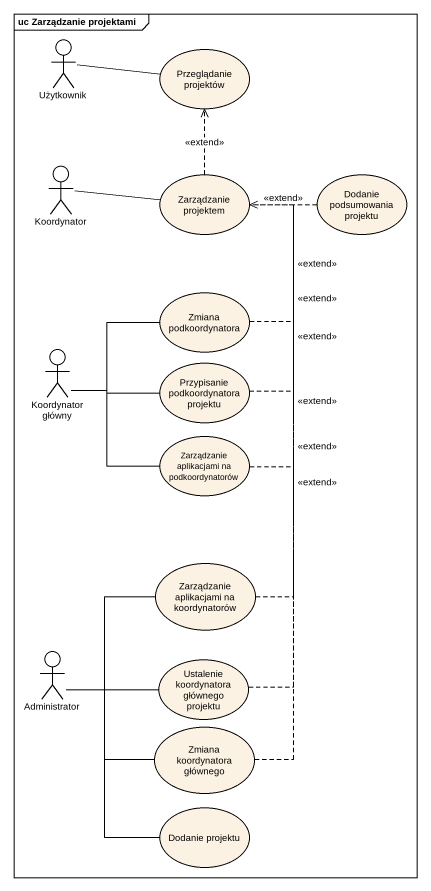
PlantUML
@startuml
mainframe uc Zarządzanie projektami
actor Użytkownik
usecase "Przeglądanie projektów" as Przeglądanie_projektów
actor Koordynator
usecase "Zarządzanie projektem" as Zarządzanie_projektem
usecase "Dodanie podsumowania projektu" as Dodanie_podsumowania
usecase "Zmiana podkoordynatora" as Zmiana_podkoordynatora
actor "Koordynator główny" as Koordynator_główny
usecase "Przypisanie podkoordynatora projektu" as Przypisanie_podkoordynatora
usecase "Zarządzanie aplikacjami na podkoordynatorów" as Zarządzanie_aplikacjami_na
usecase "Zarządzanie aplikacjami na koordynatorów" as Zarządzanie_aplikacjami_na_2
actor Administrator
usecase "Ustalenie koordynatora głównego projektu" as Ustalenie_koordynatora
usecase "Zmiana koordynatora głównego" as Zmiana_koordynatora_głównego
usecase "Dodanie projektu" as Dodanie_projektu
Użytkownik -right- Przeglądanie_projektów
Koordynator -right- Zarządzanie_projektem
Zarządzanie_projektem .up.> Przeglądanie_projektów : <<extend>>
Dodanie_podsumowania .left.> Zarządzanie_projektem : <<extend>>
Zmiana_podkoordynatora .up.> Zarządzanie_projektem : <<extend>>
Koordynator_główny -right- Zmiana_podkoordynatora
Koordynator_główny -right- Przypisanie_podkoordynatora
Koordynator_główny -right- Zarządzanie_aplikacjami_na
Przypisanie_podkoordynatora .up.> Zarządzanie_projektem : <<extend>>
Zarządzanie_aplikacjami_na .up.> Zarządzanie_projektem : <<extend>>
Zarządzanie_aplikacjami_na_2 .up.> Zarządzanie_projektem : <<extend>>
Administrator -up- Zarządzanie_aplikacjami_na_2
Administrator -right- Ustalenie_koordynatora
Administrator -right- Zmiana_koordynatora_głównego
Administrator -- Dodanie_projektu
Ustalenie_koordynatora .up.> Zarządzanie_projektem : <<extend>>
Zmiana_koordynatora_głównego .up.> Zarządzanie_projektem : <<extend>>
@enduml
